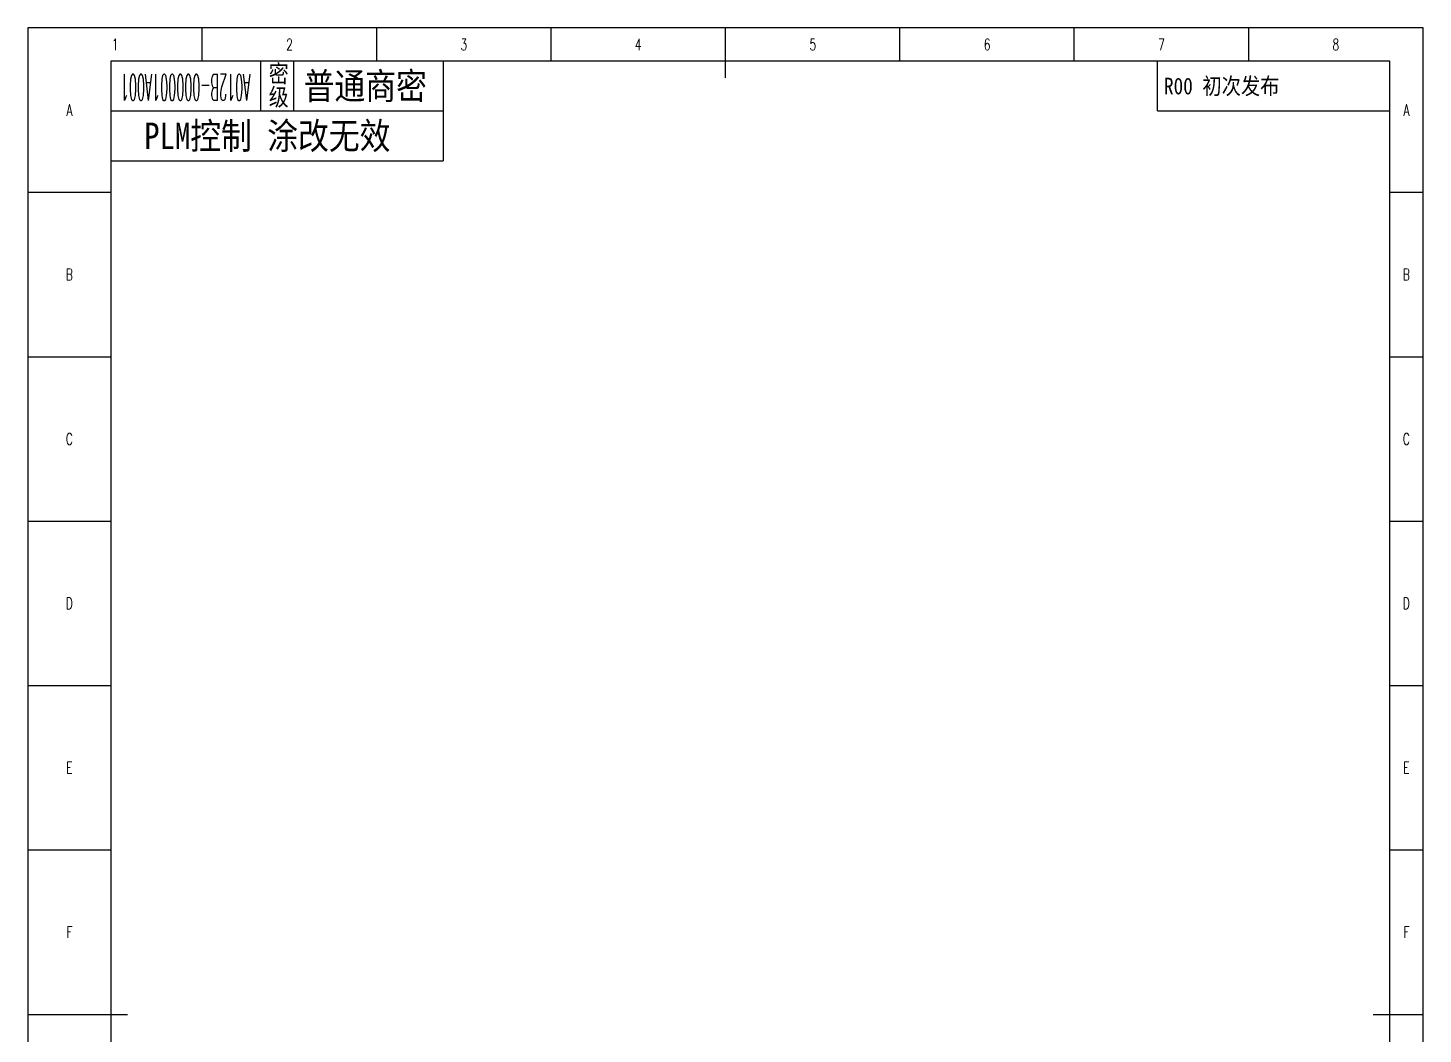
# Model space of a CAD drawing. Header units: millimetres. Extents: x 0 to 420, y 0 to 594.
# Drawn here: x 0 to 420, y 291.1 to 594 of the extents above; entities that cross this region are included whole.
import ezdxf
from ezdxf.enums import TextEntityAlignment as Align

# ---------------------------------------------------------------- set-up
doc = ezdxf.new("R2010")
doc.units = ezdxf.units.MM
doc.layers.add('PDM_Title', color=7, linetype='Continuous')
doc.styles.add('HZ', font='TXT.SHX', dxfattribs={"width": 0.667, "bigfont": 'HZTXT.SHX'})
doc.styles.add('pdmHT', font='SIMHEI.TTF')

# ---------------------------------------------------------------- blocks, each defined once
blk = doc.blocks.new('FitPDM_DWGFrame')
at = {"layer": 'PDM_Title', "color": 2}
for p, q in [((420, 594), (0, 594)), ((0, 594), (0, 0)), ((52.5, 584), (52.5, 594)), ((105, 584), (105, 594)), ((157.5, 584), (157.5, 594)), ((262.5, 584), (262.5, 594)), ((315, 584), (315, 594)), ((367.5, 584), (367.5, 594)), ((420, 0), (420, 594)), ((0, 544.5), (25, 544.5)), ((410, 544.5), (420, 544.5)), ((0, 495), (25, 495)), ((410, 495), (420, 495)), ((0, 445.5), (25, 445.5)), ((410, 445.5), (420, 445.5)), ((0, 396), (25, 396)), ((410, 396), (420, 396)), ((0, 346.5), (25, 346.5)), ((410, 346.5), (420, 346.5))]:
    blk.add_line(p, q, dxfattribs=at)
at = {"layer": 'PDM_Title', "color": 0}
for p, q in [((210, 579), (210, 594)), ((410, 584), (25, 584)), ((25, 584), (25, 10)), ((70, 584), (70, 569)), ((80, 584), (80, 569)), ((125, 584), (125, 569)), ((340, 569), (340, 584)), ((410, 10), (410, 584)), ((25, 569), (70, 569)), ((70, 569), (125, 569)), ((125, 569), (125, 554)), ((340, 569), (410, 569)), ((25, 554), (125, 554)), ((0, 297), (30, 297)), ((405, 297), (420, 297))]:
    blk.add_line(p, q, dxfattribs=at)
at = {"layer": 'PDM_Title', "color": 2, "style": 'HZ', "width": 0.667}
for s, p in [('1', (26.25, 589)), ('2', (78.75, 589)), ('3', (131.25, 589)), ('4', (183.75, 589)), ('5', (236.25, 589)), ('6', (288.75, 589)), ('7', (341.25, 589)), ('8', (393.75, 589)), ('A', (12.5, 569.25)), ('A', (415, 569.25)), ('B', (12.5, 519.75)), ('B', (415, 519.75)), ('C', (12.5, 470.25)), ('C', (415, 470.25)), ('D', (12.5, 420.75)), ('D', (415, 420.75)), ('E', (12.5, 371.25)), ('E', (415, 371.25)), ('F', (12.5, 321.75)), ('F', (415, 321.75))]:
    blk.add_text(s, height=3.5, dxfattribs=at).set_placement(p, align=Align.MIDDLE_CENTER)
at = {"layer": 'PDM_Title', "color": 2, "style": 'HZ', "width": 0.365625}
blk.add_text('A012B-000001A001', height=8, rotation=180, dxfattribs=at).set_placement((67, 580.1), (28, 580.1), align=Align.FIT)
at = {"layer": 'PDM_Title', "color": 2, "style": 'HZ'}
for s, p in [('密', (72.5, 577)), ('级', (72.5, 570))]:
    blk.add_text(s, height=6, dxfattribs=at).set_placement(p)
at = {"layer": 'PDM_Title', "color": 2, "style": 'pdmHT', "width": 0.85}
for s, height, p in [('普通商密', 8, (83, 572.5)), ('R00 初次发布', 5, (342, 574)), ('PLM控制 涂改无效', 8, (35, 557.5))]:
    blk.add_text(s, height=height, dxfattribs=at).set_placement(p)

msp = doc.modelspace()

# ---------------------------------------------------------------- block references
at = {"layer": 'PDM_Title'}
msp.add_blockref('FitPDM_DWGFrame', (0, 0), dxfattribs=at)

doc.saveas('drawing.dxf')
